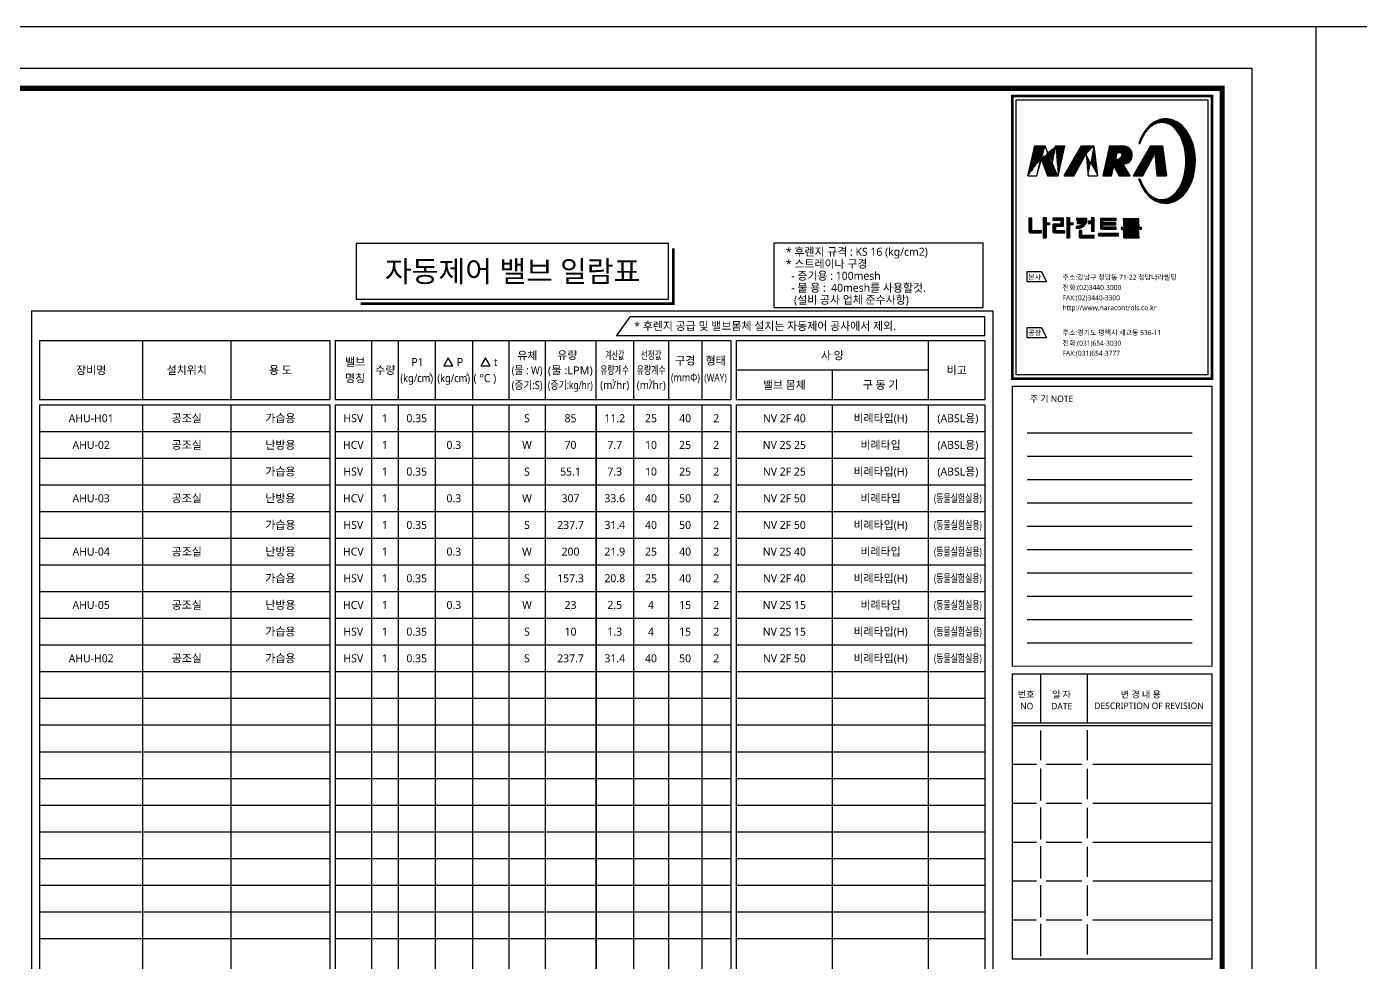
# Model space of a CAD drawing. Header units: millimetres. Extents: x -86 to 11742, y 5229 to 11464.
# Drawn here: x 1954 to 2453.8, y 5472.6 to 5823.3 of the extents above; entities that cross this region are included whole.
import ezdxf
from ezdxf.enums import TextEntityAlignment as Align

# ---------------------------------------------------------------- set-up
doc = ezdxf.new("R2010")
doc.units = ezdxf.units.MM
doc.header["$LTSCALE"] = 5
doc.layers.add('AUTO', color=7, linetype='CONTINUOUS')
doc.layers.add('FORM', color=7, linetype='CONTINUOUS')
doc.styles.add('QQ', font='MALGUN.TTF.TTF')
doc.styles.add('STYLE1', font='MALGUN.TTF.TTF', dxfattribs={"height": 2.5})
pattern_1 = [(45, (-11.3759, -7.50065), (-0.171711214, 0.171711214), [])]

# ---------------------------------------------------------------- blocks, each defined once
blk = doc.blocks.new('form')
at = {"layer": 'FORM'}
h = blk.add_hatch(dxfattribs=at)
h.set_pattern_fill('ANSI31', color=256, scale=1.942691, style=0)
h.set_pattern_definition(pattern_1)
edge = h.paths.add_edge_path()
edge.add_line((716.28, 522.42), (720.27, 522.42))
edge.add_line((719.34, 533.67), (717.88, 527.02))
edge.add_line((711.49, 533.67), (715.47, 533.67))
edge.add_line((712.35, 522.42), (713.78, 528.86))
edge.add_line((708.92, 522.42), (712.35, 522.42))
edge.add_line((708.92, 522.42), (711.49, 533.67))
edge.add_line((717.81, 527.02), (715.47, 533.67))
edge.add_line((713.9, 528.86), (716.28, 522.42))
edge.add_line((720.27, 522.42), (722.81, 533.67))
edge.add_line((719.34, 533.67), (722.81, 533.67))
h = blk.add_hatch(dxfattribs=at)
h.set_pattern_fill('ANSI31', color=256, scale=1.942691, style=0)
h.set_pattern_definition(pattern_1)
edge = h.paths.add_edge_path()
edge.add_line((729.09, 533.67), (733.65, 533.67))
edge.add_line((731.5, 522.42), (735.09, 522.42))
edge.add_line((730.74, 530.54), (731.5, 522.42))
edge.add_line((726.18, 522.42), (730.63, 530.54))
edge.add_line((733.65, 533.67), (735.09, 522.42))
edge.add_line((722.55, 522.42), (726.18, 522.42))
edge.add_line((722.55, 522.42), (729.09, 533.67))
h = blk.add_hatch(dxfattribs=at)
h.set_pattern_fill('ANSI31', color=256, scale=1.942691, style=0)
h.set_pattern_definition(pattern_1)
edge = h.paths.add_edge_path(flags=16)
edge.add_arc((742.35, 530.64), 1.96, 269.4167, 343.4025)
edge.add_arc((743.39, 530.25), 0.855, 348.5468, 460.0762)
edge.add_line((743.24, 531.09), (742.29, 531.1))
edge.add_line((742.29, 531.1), (741.72, 528.67))
edge.add_line((741.72, 528.67), (742.33, 528.68))
edge = h.paths.add_edge_path()
edge.add_arc((744.68, 530.29), 3.4, 269.0634, 442.7978)
edge.add_line((745.11, 533.67), (739.53, 533.67))
edge.add_line((739.53, 533.67), (736.99, 522.42))
edge.add_line((736.99, 522.42), (740.29, 522.42))
edge.add_line((740.29, 522.42), (741.1, 526.15))
edge.add_line((741.1, 526.15), (743.16, 522.42))
edge.add_line((743.16, 522.42), (747.3, 522.42))
edge.add_line((747.3, 522.42), (744.63, 526.89))
h = blk.add_hatch(dxfattribs=at)
h.set_pattern_fill('ANSI31', color=256, scale=1.942691, style=0)
h.set_pattern_definition(pattern_1)
h.paths.add_polyline_path([(754.86, 533.67), (759.44, 533.67), (760.86, 522.42), (757.31, 522.42), (756.55, 530.81), (751.98, 522.42), (748.42, 522.42)])
h = blk.add_hatch(dxfattribs=at)
h.set_pattern_fill('ANSI31', color=256, scale=1.942691, style=0)
h.set_pattern_definition(pattern_1)
h.paths.add_polyline_path([(710.46, 506.65), (709.33, 506.65), (709.33, 501.59), (709.39, 501.43), (709.49, 501.3), (709.64, 501.15), (709.74, 501.13), (709.88, 501.1), (714.03, 501.1), (714.03, 501.91), (710.46, 501.91)])
edge = h.paths.add_edge_path(flags=16)
edge.add_line((709.65, 501.14), (709.53, 501.27))
h = blk.add_hatch(dxfattribs=at)
h.set_pattern_fill('ANSI31', color=256, scale=1.942691, style=0)
h.set_pattern_definition(pattern_1)
h.paths.add_polyline_path([(715.78, 506.81), (715.78, 504.83), (717.05, 504.83), (717.05, 504.1), (715.79, 504.1), (715.79, 499.19), (714.7, 499.19), (714.7, 506.81)])
h = blk.add_hatch(dxfattribs=at)
h.set_pattern_fill('ANSI31', color=256, scale=1.942691, style=0)
h.set_pattern_definition(pattern_1)
h.paths.add_polyline_path([(722.25, 506.67), (718.34, 506.67), (718.34, 505.88), (721, 505.88), (721.1, 505.85), (721.2, 505.77), (721.24, 505.65), (721.24, 504.32), (718.39, 504.32), (718.33, 504.29), (718.31, 504.24), (718.31, 501.49), (718.37, 501.37), (718.46, 501.29), (718.62, 501.21), (718.89, 501.14), (722.85, 501.14), (722.85, 501.82), (719.56, 501.82), (719.45, 501.88), (719.43, 501.96), (719.43, 503.42), (719.45, 503.51), (719.53, 503.61), (722.25, 503.61)])
edge = h.paths.add_edge_path()
edge.add_line((718.31, 504.23), (718.4, 504.32))
edge.add_line((718.47, 501.28), (718.36, 501.39))
h = blk.add_hatch(dxfattribs=at)
h.set_pattern_fill('ANSI31', color=256, scale=1.942691, style=0)
h.set_pattern_definition(pattern_1)
h.paths.add_polyline_path([(723.54, 506.81), (724.58, 506.81), (724.58, 504.84), (725.83, 504.84), (725.83, 504.05), (724.58, 504.05), (724.58, 499.19), (723.54, 499.19)])
h = blk.add_hatch(dxfattribs=at)
h.set_pattern_fill('ANSI31', color=256, scale=1.942691, style=0)
h.set_pattern_definition(pattern_1)
h.paths.add_polyline_path([(727.17, 506.65), (731.07, 506.65), (731.07, 505.84), (731.07, 505.45), (730.77, 504.79), (730.44, 504.23), (730.05, 503.77), (729.45, 503.35), (729.02, 503.14), (728.72, 503.03), (728.2, 502.91), (727.79, 502.86), (727.02, 502.86), (727.02, 503.54), (727.52, 503.54), (727.88, 503.57), (728.24, 503.69), (728.62, 503.84), (728.94, 504.03), (729.2, 504.24), (729.37, 504.38), (729.4, 504.5), (729.34, 504.59), (727.39, 504.59), (727.39, 505.25), (729.83, 505.25), (729.93, 505.38), (729.98, 505.56), (729.95, 505.74), (729.86, 505.84), (729.79, 505.9), (727.17, 505.9)])
edge = h.paths.add_edge_path(flags=16)
edge.add_line((730, 503.73), (730.14, 503.87))
h = blk.add_hatch(dxfattribs=at)
h.set_pattern_fill('ANSI31', color=256, scale=1.942691, style=0)
h.set_pattern_definition(pattern_1)
h.paths.add_polyline_path([(733.81, 501.67), (732.75, 501.67), (732.75, 504.58), (731.58, 504.58), (731.58, 505.46), (732.74, 505.46), (732.74, 506.81), (733.81, 506.81)])
h = blk.add_hatch(dxfattribs=at)
h.set_pattern_fill('ANSI31', color=256, scale=1.942691, style=0)
h.set_pattern_definition(pattern_1)
h.paths.add_polyline_path([(742.04, 506.45), (736.2, 506.45), (736.2, 502.78), (736.23, 502.67), (736.31, 502.59), (736.47, 502.48), (736.54, 502.46), (742.05, 502.46), (742.05, 503.21), (737.16, 503.21), (737.06, 503.27), (737.03, 503.32), (737.03, 503.93), (737.07, 504.02), (737.16, 504.08), (737.23, 504.09), (741.87, 504.09), (741.87, 504.84), (737.28, 504.84), (737.13, 504.87), (737.05, 504.92), (737.04, 504.98), (737.04, 505.56), (737.09, 505.64), (737.17, 505.71), (737.26, 505.74), (742.04, 505.74)])
h = blk.add_hatch(dxfattribs=at)
h.set_pattern_fill('ANSI31', color=256, scale=1.942691, style=0)
h.set_pattern_definition(pattern_1)
h.paths.add_polyline_path([(750.58, 506.42), (744.64, 506.42), (744.64, 505.75), (749.4, 505.75), (749.53, 505.71), (749.58, 505.64), (749.6, 505.55), (749.59, 505.44), (749.43, 505.31), (749.26, 505.27), (744.77, 505.27), (744.77, 503.89), (744.81, 503.8), (744.89, 503.73), (745, 503.63), (745.08, 503.6), (746.98, 503.6), (747.07, 503.57), (747.11, 503.53), (747.14, 503.5), (747.14, 503.29), (747.11, 503.2), (747, 503.15), (743.86, 503.15), (743.86, 502.48), (751.47, 502.48), (751.47, 503.15), (748.35, 503.15), (748.21, 503.18), (748.16, 503.27), (748.16, 503.52), (748.23, 503.59), (748.34, 503.64), (750.67, 503.64), (750.67, 504.31), (745.8, 504.31), (745.69, 504.37), (745.65, 504.45), (745.65, 504.67), (745.73, 504.76), (745.87, 504.8), (750.58, 504.8)])
edge = h.paths.add_edge_path(flags=16)
edge.add_line((744.93, 503.69), (744.81, 503.82))
h = blk.add_hatch(dxfattribs=at)
h.set_pattern_fill('ANSI31', color=256, scale=1.942691, style=0)
h.set_pattern_definition(pattern_1)
edge = h.paths.add_edge_path()
edge.add_line((728.13, 502), (728.13, 499.59))
edge.add_line((728.13, 499.59), (728.19, 499.49))
edge.add_line((728.19, 499.49), (728.28, 499.4))
edge.add_line((728.28, 499.4), (728.4, 499.32))
edge.add_line((728.4, 499.32), (728.51, 499.24))
edge.add_line((728.51, 499.24), (728.63, 499.17))
edge.add_line((729.21, 500.07), (729.21, 502))
edge.add_line((729.21, 502), (728.13, 502))
edge.add_line((728.62, 499.17), (728.63, 499.19))
edge.add_line((728.23, 499.45), (728.18, 499.49))
edge.add_line((733.78, 499.19), (733.78, 500.07))
edge.add_line((733.78, 500.07), (729.21, 500.07))
edge.add_line((728.6, 499.19), (733.78, 499.19))
h = blk.add_hatch(dxfattribs=at)
h.set_pattern_fill('ANSI31', color=256, scale=1.942691, style=0)
h.set_pattern_definition(pattern_1)
h.paths.add_polyline_path([(742.96, 499.98), (742.96, 500.81), (735.37, 500.81), (735.37, 499.98)])
h = blk.add_hatch(dxfattribs=at)
h.set_pattern_fill('ANSI31', color=256, scale=1.942691, style=0)
h.set_pattern_definition(pattern_1)
h.paths.add_polyline_path([(750.58, 500.39), (750.58, 502.04), (744.64, 502.04), (744.64, 501.34), (749.4, 501.34), (749.52, 501.3), (749.58, 501.23), (749.6, 501.14), (749.59, 501.03), (749.46, 500.9), (749.34, 500.86), (744.81, 500.86), (744.77, 500.86), (744.77, 499.49), (744.81, 499.4), (744.89, 499.32), (745, 499.23), (745.12, 499.18), (750.67, 499.18), (750.67, 499.91), (745.8, 499.91), (745.69, 499.97), (745.65, 500.04), (745.65, 500.26), (745.73, 500.35), (745.87, 500.39)])
edge = h.paths.add_edge_path(flags=16)
edge.add_line((750.65, 499.18), (750.67, 499.21))
edge.add_line((744.91, 499.3), (744.81, 499.41))
at = {"layer": 'AUTO'}
for p, q in [((-24.08, 578.4), (816.92, 578.4)), ((-24.08, -15.6), (-24.08, 578.4)), ((816.92, 578.4), (816.92, -15.6))]:
    blk.add_line(p, q, dxfattribs=at)
at = {"layer": 'FORM', "color": 3}
for p, q in [((752.26, 538.4), (756.71, 542.86)), ((752.78, 539.27), (755.74, 542.23)), ((755.34, 541.14), (757.32, 543.13)), ((756.23, 541.68), (757.94, 543.39)), ((756.86, 541.97), (758.5, 543.61)), ((757.45, 542.22), (758.9, 543.68)), ((757.86, 542.29), (759.31, 543.74)), ((758.27, 542.35), (759.72, 543.81)), ((758.68, 542.42), (760.13, 543.87)), ((759.09, 542.46), (760.54, 543.91)), ((759.39, 542.44), (760.84, 543.89)), ((759.69, 542.4), (761.14, 543.85)), ((760, 542.37), (761.44, 543.81)), ((760.3, 542.33), (761.75, 543.77)), ((760.61, 542.29), (762.05, 543.73)), ((760.88, 542.22), (762.35, 543.69)), ((761.12, 542.12), (762.66, 543.65)), ((761.36, 542.01), (762.91, 543.56)), ((761.61, 541.91), (763.15, 543.46)), ((761.85, 541.81), (763.39, 543.36)), ((762.09, 541.71), (763.63, 543.26)), ((762.34, 541.61), (763.88, 543.15)), ((762.54, 541.47), (764.12, 543.05)), ((762.74, 541.33), (764.36, 542.95)), ((762.93, 541.18), (764.6, 542.85)), ((763.13, 541.03), (764.83, 542.74)), ((763.32, 540.88), (765.03, 542.59)), ((763.52, 540.74), (765.23, 542.44)), ((763.72, 540.59), (765.42, 542.3)), ((763.88, 540.41), (765.62, 542.15)), ((764.04, 540.23), (765.82, 542)), ((764.21, 540.05), (766.01, 541.85)), ((764.37, 539.87), (766.21, 541.71)), ((764.53, 539.69), (766.4, 541.56)), ((764.69, 539.51), (766.6, 541.41)), ((764.86, 539.33), (766.78, 541.25)), ((765, 539.13), (766.94, 541.07)), ((765.14, 538.92), (767.1, 540.88)), ((765.27, 538.71), (767.26, 540.7)), ((765.41, 538.5), (767.42, 540.52)), ((765.54, 538.29), (767.58, 540.33)), ((765.67, 538.08), (767.74, 540.15)), ((765.81, 537.87), (767.9, 539.97)), ((750.49, 534.58), (751.17, 535.25)), ((750.69, 535.12), (751.4, 535.83)), ((750.92, 535.69), (751.63, 536.4)), ((751.15, 536.27), (751.95, 537.06)), ((751.38, 536.84), (752.44, 537.9)), ((751.74, 537.54), (752.95, 538.75)), ((765.94, 537.66), (768.06, 539.78)), ((766.05, 537.43), (768.22, 539.6)), ((766.16, 537.2), (768.38, 539.41)), ((766.27, 536.96), (768.51, 539.2)), ((766.38, 536.72), (768.64, 538.99)), ((766.48, 536.49), (768.77, 538.77)), ((766.59, 536.25), (768.89, 538.55)), ((766.7, 536.01), (769.02, 538.34)), ((766.8, 535.78), (769.15, 538.12)), ((766.89, 535.52), (769.27, 537.9)), ((766.97, 535.26), (769.4, 537.69)), ((767.05, 534.99), (769.53, 537.47)), ((767.13, 534.73), (769.65, 537.25)), ((767.21, 534.47), (769.78, 537.04)), ((767.29, 534.2), (769.88, 536.79)), ((767.37, 533.94), (769.97, 536.55)), ((767.45, 533.68), (770.07, 536.3)), ((767.51, 533.39), (770.17, 536.05)), ((767.57, 533.11), (770.26, 535.8)), ((767.63, 532.83), (770.36, 535.55)), ((767.69, 532.54), (770.45, 535.3)), ((767.75, 532.26), (770.55, 535.06)), ((750.47, 534.58), (750.89, 534.58)), ((750.84, 534.58), (750.93, 534.67)), ((767.81, 531.98), (770.64, 534.81)), ((767.87, 531.69), (770.74, 534.56)), ((767.93, 531.41), (770.83, 534.31)), ((767.96, 531.09), (770.9, 534.03)), ((767.99, 530.78), (770.96, 533.75)), ((768.02, 530.47), (771.02, 533.47)), ((768.06, 530.16), (771.08, 533.19)), ((768.09, 529.85), (771.14, 532.91)), ((768.11, 526.44), (771.6, 529.93)), ((768.12, 529.54), (771.21, 532.63)), ((768.15, 529.23), (771.27, 532.34)), ((768.15, 526.82), (771.58, 530.25)), ((768.16, 528.89), (771.33, 532.06)), ((768.16, 528.55), (771.39, 531.78)), ((768.16, 528.2), (771.46, 531.5)), ((768.16, 527.86), (771.5, 531.2)), ((768.16, 527.52), (771.53, 530.88)), ((768.16, 527.17), (771.55, 530.57)), ((766.83, 520.35), (771.52, 525.04)), ((766.99, 520.86), (771.56, 525.42)), ((767.16, 521.36), (771.58, 525.79)), ((767.32, 521.87), (771.6, 526.15)), ((767.49, 522.38), (771.63, 526.52)), ((767.54, 522.77), (771.65, 526.88)), ((767.63, 523.21), (771.67, 527.25)), ((767.72, 523.64), (771.69, 527.61)), ((767.81, 524.08), (771.71, 527.98)), ((767.9, 524.51), (771.72, 528.34)), ((767.96, 524.91), (771.7, 528.65)), ((767.99, 525.29), (771.67, 528.97)), ((768.03, 525.67), (771.65, 529.29)), ((768.07, 526.06), (771.63, 529.61)), ((750.44, 521.4), (750.92, 521.4)), ((750.52, 521.21), (750.71, 521.4)), ((750.62, 520.96), (750.96, 521.31)), ((750.71, 520.72), (751.06, 521.06)), ((750.81, 520.48), (751.16, 520.82)), ((750.91, 520.23), (751.26, 520.58)), ((751.01, 519.99), (751.36, 520.33)), ((751.11, 519.74), (751.46, 520.09)), ((751.21, 519.5), (751.56, 519.85)), ((760.36, 512.16), (771.09, 522.89)), ((760.67, 512.13), (771, 522.46)), ((761.03, 512.14), (770.87, 521.99)), ((761.44, 512.22), (770.68, 521.45)), ((761.86, 512.29), (770.49, 520.92)), ((762.28, 512.37), (770.29, 520.38)), ((762.7, 512.44), (770.1, 519.84)), ((765.35, 517.5), (771.17, 523.32)), ((765.92, 518.41), (771.26, 523.75)), ((766.25, 519.08), (771.35, 524.18)), ((766.58, 519.76), (771.43, 524.61)), ((751.31, 519.25), (751.66, 519.61)), ((751.41, 519.01), (751.76, 519.36)), ((751.51, 518.76), (751.86, 519.12)), ((751.63, 518.55), (751.98, 518.9)), ((751.76, 518.33), (752.12, 518.69)), ((751.89, 518.12), (752.25, 518.47)), ((752.02, 517.91), (752.38, 518.26)), ((752.15, 517.69), (752.51, 518.05)), ((752.29, 517.48), (752.64, 517.84)), ((752.42, 517.27), (752.77, 517.63)), ((752.55, 517.06), (752.91, 517.42)), ((752.68, 516.84), (753.04, 517.2)), ((752.81, 516.63), (753.17, 516.99)), ((752.94, 516.42), (753.34, 516.82)), ((753.1, 516.24), (753.5, 516.64)), ((753.26, 516.06), (753.67, 516.46)), ((753.43, 515.88), (753.83, 516.28)), ((753.59, 515.7), (754, 516.1)), ((753.75, 515.52), (754.16, 515.92)), ((753.92, 515.34), (754.33, 515.75)), ((754.08, 515.16), (754.49, 515.57)), ((754.24, 514.98), (754.66, 515.39)), ((754.41, 514.8), (754.86, 515.25)), ((754.57, 514.62), (755.07, 515.11)), ((754.75, 514.45), (755.27, 514.98)), ((754.95, 514.31), (755.48, 514.84)), ((763.18, 512.57), (769.85, 519.25)), ((763.83, 512.88), (769.43, 518.48)), ((764.48, 513.19), (769, 517.71)), ((765.22, 513.59), (768.48, 516.85)), ((755.15, 514.17), (755.68, 514.7)), ((755.36, 514.03), (755.89, 514.56)), ((755.56, 513.88), (756.09, 514.42)), ((755.76, 513.74), (756.3, 514.28)), ((755.96, 513.6), (756.55, 514.19)), ((756.16, 513.46), (756.81, 514.1)), ((756.36, 513.31), (757.06, 514.02)), ((756.56, 513.17), (757.32, 513.93)), ((756.8, 513.07), (757.57, 513.84)), ((757.05, 512.97), (757.83, 513.75)), ((757.28, 512.86), (758.16, 513.74)), ((757.54, 512.78), (758.42, 513.65)), ((757.79, 512.68), (758.75, 513.64)), ((758.04, 512.59), (759.08, 513.63)), ((758.28, 512.49), (759.42, 513.62)), ((758.53, 512.39), (759.75, 513.61)), ((758.8, 512.32), (760.19, 513.72)), ((759.11, 512.29), (760.66, 513.84)), ((759.42, 512.26), (761.12, 513.96)), ((759.74, 512.23), (761.68, 514.17)), ((760.05, 512.19), (762.48, 514.62))]:
    blk.add_line(p, q, dxfattribs=at)
at = {"layer": 'FORM', "color": 7}
for p, q in [((708.92, 522.42), (711.49, 533.67)), ((717.81, 527.02), (715.47, 533.67)), ((719.34, 533.67), (717.88, 527.02)), ((720.27, 522.42), (722.81, 533.67)), ((722.55, 522.42), (729.09, 533.67)), ((726.18, 522.42), (730.63, 530.54)), ((730.74, 530.54), (731.5, 522.42)), ((733.65, 533.67), (735.09, 522.42)), ((739.53, 533.67), (736.99, 522.42)), ((742.29, 531.1), (741.72, 528.67)), ((743.24, 531.09), (742.29, 531.1)), ((754.86, 533.67), (748.42, 522.42)), ((751.98, 522.42), (756.55, 530.81)), ((756.55, 530.81), (757.31, 522.42)), ((759.44, 533.67), (760.86, 522.42)), ((712.35, 522.42), (713.78, 528.86)), ((713.9, 528.86), (716.28, 522.42)), ((740.29, 522.42), (741.1, 526.15)), ((741.1, 526.15), (743.16, 522.42)), ((741.72, 528.67), (742.33, 528.68)), ((747.3, 522.42), (744.63, 526.89)), ((710.46, 506.65), (709.33, 506.65)), ((709.33, 506.65), (709.33, 501.59)), ((710.46, 501.91), (710.46, 506.65)), ((714.7, 506.81), (714.7, 499.19)), ((714.7, 506.81), (715.78, 506.81)), ((715.78, 506.81), (715.78, 504.83)), ((715.78, 504.83), (717.05, 504.83)), ((717.05, 504.83), (717.05, 504.1)), ((722.25, 506.67), (718.34, 506.67)), ((718.34, 506.67), (718.34, 505.88)), ((718.34, 505.88), (721, 505.88)), ((721, 505.88), (721.1, 505.85)), ((721.1, 505.85), (721.2, 505.77)), ((721.2, 505.77), (721.24, 505.65)), ((721.24, 505.65), (721.24, 504.32)), ((722.25, 503.61), (722.25, 506.67)), ((723.54, 506.81), (723.54, 499.19)), ((723.54, 506.81), (724.58, 506.81)), ((724.58, 506.81), (724.58, 504.84)), ((724.58, 504.84), (725.83, 504.84)), ((725.83, 504.84), (725.83, 504.05)), ((727.17, 506.65), (727.17, 505.9)), ((727.17, 505.9), (729.79, 505.9)), ((727.39, 505.25), (727.39, 504.59)), ((729.83, 505.25), (727.39, 505.25)), ((729.79, 505.9), (729.86, 505.84)), ((729.93, 505.38), (729.83, 505.25)), ((729.86, 505.84), (729.95, 505.74)), ((729.98, 505.56), (729.93, 505.38)), ((729.95, 505.74), (729.98, 505.56)), ((730.77, 504.79), (731.07, 505.45)), ((731.07, 505.84), (731.07, 506.65)), ((731.07, 505.45), (731.07, 505.84)), ((731.58, 505.46), (731.58, 504.58)), ((732.74, 505.46), (731.58, 505.46)), ((732.74, 506.81), (732.74, 505.46)), ((732.74, 506.81), (733.81, 506.81)), ((733.81, 501.67), (733.81, 506.81)), ((742.04, 506.45), (736.2, 506.45)), ((736.2, 506.45), (736.2, 502.78)), ((737.04, 505.56), (737.09, 505.64)), ((737.04, 504.98), (737.04, 505.56)), ((737.05, 504.92), (737.04, 504.98)), ((737.13, 504.87), (737.05, 504.92)), ((737.09, 505.64), (737.17, 505.71)), ((737.28, 504.84), (737.13, 504.87)), ((737.17, 505.71), (737.26, 505.74)), ((737.26, 505.74), (742.04, 505.74)), ((741.87, 504.84), (737.28, 504.84)), ((741.87, 504.09), (741.87, 504.84)), ((742.04, 505.74), (742.04, 506.45)), ((750.58, 506.42), (744.64, 506.42)), ((744.64, 506.42), (744.64, 505.75)), ((744.64, 505.75), (749.4, 505.75)), ((749.26, 505.27), (744.77, 505.27)), ((744.77, 505.27), (744.77, 503.89)), ((749.43, 505.31), (749.26, 505.27)), ((749.4, 505.75), (749.53, 505.71)), ((749.59, 505.44), (749.43, 505.31)), ((749.53, 505.71), (749.58, 505.64)), ((749.58, 505.64), (749.6, 505.55)), ((749.6, 505.55), (749.59, 505.44)), ((750.58, 504.8), (750.58, 506.42)), ((709.33, 501.59), (709.39, 501.43)), ((709.39, 501.43), (709.49, 501.3)), ((709.49, 501.3), (709.64, 501.15)), ((709.65, 501.14), (709.53, 501.27)), ((709.64, 501.15), (709.74, 501.13)), ((709.74, 501.13), (709.88, 501.1)), ((709.88, 501.1), (714.03, 501.1)), ((714.03, 501.91), (710.46, 501.91)), ((714.03, 501.1), (714.03, 501.91)), ((715.79, 504.1), (715.79, 499.19)), ((717.05, 504.1), (715.79, 504.1)), ((718.31, 504.23), (718.4, 504.32)), ((718.33, 504.29), (718.31, 504.24)), ((718.31, 504.24), (718.31, 501.49)), ((718.31, 501.49), (718.37, 501.37)), ((718.39, 504.32), (718.33, 504.29)), ((718.47, 501.28), (718.36, 501.39)), ((718.37, 501.37), (718.46, 501.29)), ((721.24, 504.32), (718.39, 504.32)), ((718.46, 501.29), (718.62, 501.21)), ((718.62, 501.21), (718.89, 501.14)), ((718.89, 501.14), (722.85, 501.14)), ((719.43, 503.42), (719.45, 503.51)), ((719.43, 501.96), (719.43, 503.42)), ((719.45, 501.88), (719.43, 501.96)), ((719.45, 503.51), (719.53, 503.61)), ((719.56, 501.82), (719.45, 501.88)), ((719.53, 503.61), (722.25, 503.61)), ((722.85, 501.82), (719.56, 501.82)), ((722.85, 501.14), (722.85, 501.82)), ((724.58, 504.05), (724.58, 499.19)), ((725.83, 504.05), (724.58, 504.05)), ((727.02, 503.54), (727.02, 502.86)), ((727.52, 503.54), (727.02, 503.54)), ((727.02, 502.86), (727.79, 502.86)), ((727.39, 504.59), (729.34, 504.59)), ((727.88, 503.57), (727.52, 503.54)), ((727.79, 502.86), (728.2, 502.91)), ((728.24, 503.69), (727.88, 503.57)), ((729.21, 502), (728.13, 502)), ((728.13, 502), (728.13, 499.59)), ((728.2, 502.91), (728.72, 503.03)), ((728.62, 503.84), (728.24, 503.69)), ((728.94, 504.03), (728.62, 503.84)), ((728.72, 503.03), (729.02, 503.14)), ((729.2, 504.24), (728.94, 504.03)), ((729.02, 503.14), (729.45, 503.35)), ((729.37, 504.38), (729.2, 504.24)), ((729.21, 500.07), (729.21, 502)), ((733.78, 500.07), (729.21, 500.07)), ((729.34, 504.59), (729.4, 504.5)), ((729.4, 504.5), (729.37, 504.38)), ((729.45, 503.35), (730.05, 503.77)), ((730, 503.73), (730.14, 503.87)), ((730.05, 503.77), (730.44, 504.23)), ((730.44, 504.23), (730.77, 504.79)), ((731.58, 504.58), (732.75, 504.58)), ((732.75, 504.58), (732.75, 501.67)), ((733.78, 499.19), (733.78, 500.07)), ((735.37, 500.81), (735.37, 499.98)), ((742.96, 500.81), (735.37, 500.81)), ((735.37, 499.98), (742.96, 499.98)), ((736.2, 502.78), (736.23, 502.67)), ((736.23, 502.67), (736.31, 502.59)), ((736.31, 502.59), (736.47, 502.48)), ((736.47, 502.48), (736.54, 502.46)), ((736.54, 502.46), (742.05, 502.46)), ((737.03, 503.93), (737.07, 504.02)), ((737.03, 503.32), (737.03, 503.93)), ((737.06, 503.27), (737.03, 503.32)), ((737.16, 503.21), (737.06, 503.27)), ((737.07, 504.02), (737.16, 504.08)), ((737.16, 504.08), (737.23, 504.09)), ((742.05, 503.21), (737.16, 503.21)), ((737.23, 504.09), (741.87, 504.09)), ((742.05, 502.46), (742.05, 503.21)), ((742.96, 499.98), (742.96, 500.81)), ((747, 503.15), (743.86, 503.15)), ((743.86, 503.15), (743.86, 502.48)), ((743.86, 502.48), (751.47, 502.48)), ((750.58, 502.04), (744.64, 502.04)), ((744.64, 502.04), (744.64, 501.34)), ((744.64, 501.34), (749.4, 501.34)), ((744.77, 503.89), (744.81, 503.8)), ((744.81, 500.86), (744.77, 500.86)), ((744.77, 500.86), (744.77, 499.49)), ((744.93, 503.69), (744.81, 503.82)), ((744.81, 503.8), (744.89, 503.73)), ((749.34, 500.86), (744.81, 500.86)), ((744.89, 503.73), (745, 503.63)), ((745, 503.63), (745.08, 503.6)), ((745.08, 503.6), (746.98, 503.6)), ((745.65, 504.67), (745.73, 504.76)), ((745.65, 504.45), (745.65, 504.67)), ((745.69, 504.37), (745.65, 504.45)), ((745.65, 500.26), (745.73, 500.35)), ((745.65, 500.04), (745.65, 500.26)), ((745.69, 499.97), (745.65, 500.04)), ((745.8, 504.31), (745.69, 504.37)), ((745.8, 499.91), (745.69, 499.97)), ((745.73, 504.76), (745.87, 504.8)), ((745.73, 500.35), (745.87, 500.39)), ((750.67, 504.31), (745.8, 504.31)), ((750.67, 499.91), (745.8, 499.91)), ((745.87, 504.8), (750.58, 504.8)), ((745.87, 500.39), (750.58, 500.39)), ((746.98, 503.6), (747.07, 503.57)), ((747.11, 503.2), (747, 503.15)), ((747.07, 503.57), (747.11, 503.53)), ((747.11, 503.53), (747.14, 503.5)), ((747.14, 503.29), (747.11, 503.2)), ((747.14, 503.5), (747.14, 503.29)), ((748.16, 503.52), (748.23, 503.59)), ((748.16, 503.27), (748.16, 503.52)), ((748.21, 503.18), (748.16, 503.27)), ((748.35, 503.15), (748.21, 503.18)), ((748.23, 503.59), (748.34, 503.64)), ((748.34, 503.64), (750.67, 503.64)), ((751.47, 503.15), (748.35, 503.15)), ((749.46, 500.9), (749.34, 500.86)), ((749.4, 501.34), (749.52, 501.3)), ((749.59, 501.03), (749.46, 500.9)), ((749.52, 501.3), (749.58, 501.23)), ((749.58, 501.23), (749.6, 501.14)), ((749.6, 501.14), (749.59, 501.03)), ((750.58, 500.39), (750.58, 502.04)), ((750.67, 503.64), (750.67, 504.31)), ((750.67, 499.18), (750.67, 499.91)), ((751.47, 502.48), (751.47, 503.15)), ((714.7, 499.19), (715.79, 499.19)), ((723.54, 499.19), (724.58, 499.19)), ((728.13, 499.59), (728.19, 499.49)), ((728.23, 499.45), (728.18, 499.49)), ((728.19, 499.49), (728.28, 499.4)), ((728.28, 499.4), (728.4, 499.32)), ((728.4, 499.32), (728.51, 499.24)), ((728.51, 499.24), (728.63, 499.17)), ((728.6, 499.19), (733.78, 499.19)), ((728.62, 499.17), (728.63, 499.19)), ((744.77, 499.49), (744.81, 499.4)), ((744.91, 499.3), (744.81, 499.41)), ((744.81, 499.4), (744.89, 499.32)), ((744.89, 499.32), (745, 499.23)), ((745, 499.23), (745.12, 499.18)), ((745.12, 499.18), (750.67, 499.18)), ((750.65, 499.18), (750.67, 499.21)), ((708.66, 426.09), (770.47, 426.09)), ((708.66, 417.35), (770.47, 417.35)), ((708.66, 408.6), (770.47, 408.6)), ((708.66, 399.86), (770.47, 399.86)), ((708.66, 391.12), (770.47, 391.12)), ((708.66, 382.38), (770.47, 382.38)), ((708.66, 373.64), (770.47, 373.64)), ((708.66, 364.89), (770.47, 364.89)), ((708.66, 356.15), (770.47, 356.15)), ((708.66, 347.41), (770.47, 347.41)), ((713.79, 317.3), (713.79, 335.75)), ((731.27, 317.3), (731.27, 335.75)), ((777.9, 317.3), (703.1, 317.3)), ((777.9, 316.33), (703.1, 316.33)), ((713.79, 303.47), (713.79, 314.52)), ((731.27, 303.37), (731.27, 314.69)), ((712.21, 301.76), (703.1, 301.76)), ((713.79, 288.27), (713.79, 300.31)), ((729.16, 301.76), (715.81, 301.76)), ((731.27, 288.8), (731.27, 300.12)), ((778.03, 301.76), (733.31, 301.76)), ((712.21, 287.19), (703.1, 287.19)), ((713.79, 273.7), (713.79, 285.74)), ((729.16, 287.19), (715.81, 287.19)), ((731.27, 274.23), (731.27, 285.55)), ((778.03, 287.19), (733.31, 287.19)), ((712.21, 272.62), (703.1, 272.62)), ((713.79, 259.13), (713.79, 271.17)), ((729.16, 272.62), (715.81, 272.62)), ((731.27, 259.66), (731.27, 270.98)), ((778.03, 272.62), (733.31, 272.62)), ((712.21, 258.05), (703.1, 258.05)), ((713.79, 244.56), (713.79, 256.6)), ((729.16, 258.05), (715.81, 258.05)), ((731.27, 245.09), (731.27, 256.41)), ((778.03, 258.05), (733.31, 258.05)), ((712.21, 243.48), (703.1, 243.48)), ((713.79, 229.99), (713.79, 242.03)), ((729.16, 243.48), (715.81, 243.48)), ((731.27, 230.52), (731.27, 241.84)), ((778.03, 243.48), (733.31, 243.48))]:
    blk.add_line(p, q, dxfattribs=at)
at = {"layer": 'FORM'}
for p, q in [((727.17, 506.65), (731.07, 506.65)), ((733.81, 501.67), (732.75, 501.67))]:
    blk.add_line(p, q, dxfattribs=at)
at = {"layer": 'FORM', "color": 3}
for points in [[(0, 562.79), (792.83, 562.79), (792.83, 0), (0, 0)], [(776.44, 447.93), (704.56, 447.93), (704.56, 550.91), (776.44, 550.91)]]:
    blk.add_lwpolyline(points, close=True, dxfattribs=at)
at = {"layer": 'FORM', "color": 2, "const_width": 1.94}
blk.add_lwpolyline([(12.48, 6.47), (12.48, 555.28), (781.78, 555.28), (781.78, 6.47)], close=True, dxfattribs=at)
at = {"layer": 'FORM', "color": 3}
for points, const_width in [([(777.9, 446.48), (703.1, 446.48), (703.1, 552.36), (777.9, 552.36)], 0.971), ([(703.1, 338.67), (703.1, 443.56), (777.9, 443.56), (777.9, 338.67)], 0.486), ([(777.9, 335.75), (703.1, 335.75), (703.1, 228.91), (777.9, 228.91)], 0.486)]:
    blk.add_lwpolyline(points, close=True, dxfattribs=dict(at, const_width=const_width))
at = {"layer": 'FORM', "color": 3, "flags": 128}
for points in [[(750.44, 521.4), (751.52, 518.73), (752.95, 516.4), (754.67, 514.52), (756.61, 513.14), (758.7, 512.33), (760.86, 512.11), (763.01, 512.5), (765.07, 513.47), (766.96, 515), (768.61, 517.01), (769.96, 519.45), (770.95, 522.2), (771.55, 525.18), (771.73, 528.27), (771.49, 531.35), (770.84, 534.3), (769.8, 537.01), (768.41, 539.38), (766.72, 541.32), (764.8, 542.76), (762.73, 543.64), (760.57, 543.93)], [(760.48, 543.93), (758.39, 543.59), (756.38, 542.71), (754.53, 541.31), (752.88, 539.44), (751.52, 537.17), (750.47, 534.58)], [(762.35, 541.61), (760.73, 542.28), (759.05, 542.48), (757.38, 542.21), (755.77, 541.47), (754.26, 540.3), (752.92, 538.72), (751.79, 536.79), (750.89, 534.58)], [(767.45, 533.67), (766.82, 535.74), (765.97, 537.62), (764.93, 539.25), (763.72, 540.58), (762.39, 541.59)], [(767.47, 522.45), (767.93, 524.63), (768.16, 526.9), (768.16, 529.19), (767.92, 531.46), (767.46, 533.63)], [(750.92, 521.4), (751.9, 519.04), (753.16, 517.01), (754.64, 515.4), (756.3, 514.28), (758.07, 513.67)], [(758.1, 513.66), (759.8, 513.61), (761.46, 514.04), (763.04, 514.94), (764.48, 516.28), (765.73, 518.02), (766.74, 520.08), (767.5, 522.42)]]:
    blk.add_lwpolyline(points, dxfattribs=at)
at = {"layer": 'FORM', "color": 7}
for points in [[(711.49, 533.67), (715.47, 533.67)], [(719.34, 533.67), (722.81, 533.67)], [(729.09, 533.67), (733.65, 533.67)], [(739.53, 533.67), (745.11, 533.67)], [(754.86, 533.67), (759.44, 533.67)], [(708.92, 522.42), (712.35, 522.42)], [(716.28, 522.42), (720.27, 522.42)], [(722.55, 522.42), (726.18, 522.42)], [(731.5, 522.42), (735.09, 522.42)], [(736.99, 522.42), (740.29, 522.42)], [(743.16, 522.42), (747.3, 522.42)], [(748.42, 522.42), (751.98, 522.42)], [(757.31, 522.42), (760.86, 522.42)]]:
    blk.add_lwpolyline(points, dxfattribs=at)
for points in [[(708.72, 486.56), (714.1, 486.56), (715.91, 482.73), (708.72, 482.73)], [(708.72, 465.6), (714.1, 465.6), (715.91, 461.77), (708.72, 461.77)]]:
    blk.add_lwpolyline(points, close=True, dxfattribs=at)
at = {"layer": 'FORM'}
for centre, radius, start, end in [((742.35, 530.64), 1.96, 269.4167, 343.4025), ((743.39, 530.25), 0.855, 348.5468, 100.0762), ((744.68, 530.29), 3.4, 269.0634, 82.7978)]:
    blk.add_arc(centre, radius, start, end, dxfattribs=at)
at = {"layer": 'FORM', "color": 7, "style": 'STYLE1'}
for s, height, p in [('본사', 1.87, (709.08, 483.55)), ('주소:강남구 청담동 71-22 청담나라빌딩', 1.8698, (721.93, 483.54)), ('전화:(02)3440-3000', 1.8698, (721.93, 479.68)), ('FAX:(02)3440-3300', 1.8698, (721.93, 475.82)), ('http://www.naracontrols.co.kr', 1.8698, (721.93, 472.1)), ('주소:경기도 평택시 세교동 536-11', 1.8698, (721.93, 462.77)), ('공장', 1.87, (709.08, 462.72)), ('전화:(031)654-3030', 1.8698, (721.93, 458.81)), ('FAX:(031)654-3777', 1.8698, (721.93, 455.05)), ('주 기 NOTE', 2.428, (709.63, 437.68)), ('번호', 2.428, (705.16, 326.91)), ('NO', 2.428, (706.08, 322.5)), ('DATE', 2.428, (717.69, 322.49)), ('일 자', 2.428, (717.98, 326.83)), ('변 경 내 용', 2.428, (743.8, 326.85))]:
    blk.add_text(s, height=height, dxfattribs=at).set_placement(p)
at = {"layer": 'FORM', "color": 7, "style": 'STYLE1', "width": 0.967772}
blk.add_text('DESCRIPTION OF REVISION', height=2.4284, dxfattribs=at).set_placement((733.79, 322.6), (774.87, 322.6), align=Align.FIT)

msp = doc.modelspace()

# ---------------------------------------------------------------- linework, layer by layer
at = {"layer": 'AUTO', "color": 7}
for p, q in [((2194.55, 5742.02), (2077.45, 5742.02)), ((2077.45, 5742.02), (2077.45, 5721.22)), ((2194.55, 5721.22), (2194.55, 5742.02)), ((2077.45, 5721.22), (2194.55, 5721.22))]:
    msp.add_line(p, q, dxfattribs=at)
at = {"layer": 'AUTO', "color": 3}
for p, q in [((1955.87, 5716.82), (2316.12, 5716.82)), ((1955.87, 5716.82), (1955.87, 5288.54)), ((2316.12, 5716.82), (2316.12, 5288.54)), ((1958.87, 5705.71), (2067.65, 5705.71)), ((1958.87, 5705.71), (1958.87, 5683.54)), ((2067.65, 5705.71), (2067.65, 5683.54)), ((2069.65, 5705.71), (2217.89, 5705.71)), ((2069.65, 5705.71), (2069.65, 5683.54)), ((2217.89, 5705.71), (2217.89, 5683.54)), ((2219.89, 5705.71), (2313.12, 5705.71)), ((2219.89, 5705.71), (2219.89, 5683.54)), ((2313.12, 5705.71), (2313.12, 5683.54)), ((1958.87, 5683.54), (2067.65, 5683.54)), ((2069.65, 5683.54), (2217.89, 5683.54)), ((2219.89, 5683.54), (2313.12, 5683.54)), ((1958.87, 5681.54), (1958.87, 5291.54)), ((1958.87, 5681.54), (2067.65, 5681.54)), ((2067.65, 5681.54), (2067.65, 5291.54)), ((2069.65, 5681.54), (2217.89, 5681.54)), ((2069.65, 5681.54), (2069.65, 5291.54)), ((2217.89, 5681.54), (2217.89, 5291.54)), ((2219.89, 5681.54), (2219.89, 5291.54)), ((2219.89, 5681.54), (2313.12, 5681.54)), ((2313.12, 5681.54), (2313.12, 5291.54)), ((1958.87, 5631.54), (2067.65, 5631.54)), ((2069.65, 5631.54), (2217.89, 5631.54)), ((2219.89, 5631.54), (2313.12, 5631.54)), ((1958.87, 5581.54), (2067.65, 5581.54)), ((2069.65, 5581.54), (2217.89, 5581.54)), ((2219.89, 5581.54), (2313.12, 5581.54)), ((1958.87, 5531.54), (2067.65, 5531.54)), ((2069.65, 5531.54), (2217.89, 5531.54)), ((2219.89, 5531.54), (2313.12, 5531.54)), ((1958.87, 5481.54), (2067.65, 5481.54)), ((2069.65, 5481.54), (2217.89, 5481.54)), ((2219.89, 5481.54), (2313.12, 5481.54))]:
    msp.add_line(p, q, dxfattribs=at)
at = {"layer": 'AUTO', "color": 171}
for p, q in [((2180.09, 5714.59), (2175.09, 5707.59)), ((2313.09, 5714.59), (2180.09, 5714.59)), ((2313.09, 5707.59), (2313.09, 5714.59)), ((2175.09, 5707.59), (2313.09, 5707.59)), ((1958.87, 5671.54), (2067.65, 5671.54)), ((2069.65, 5671.54), (2217.89, 5671.54)), ((2219.89, 5671.54), (2313.12, 5671.54)), ((1958.87, 5661.54), (2067.65, 5661.54)), ((2069.65, 5661.54), (2217.89, 5661.54)), ((2219.89, 5661.54), (2313.12, 5661.54)), ((1958.87, 5651.54), (2067.65, 5651.54)), ((2069.65, 5651.54), (2217.89, 5651.54)), ((2219.89, 5651.54), (2313.12, 5651.54)), ((1958.87, 5641.54), (2067.65, 5641.54)), ((2069.65, 5641.54), (2217.89, 5641.54)), ((2219.89, 5641.54), (2313.12, 5641.54)), ((1958.87, 5621.54), (2067.65, 5621.54)), ((2069.65, 5621.54), (2217.89, 5621.54)), ((2219.89, 5621.54), (2313.12, 5621.54)), ((1958.87, 5611.54), (2067.65, 5611.54)), ((2069.65, 5611.54), (2217.89, 5611.54)), ((2219.89, 5611.54), (2313.12, 5611.54)), ((1958.87, 5601.54), (2067.65, 5601.54)), ((2069.65, 5601.54), (2217.89, 5601.54)), ((2219.89, 5601.54), (2313.12, 5601.54)), ((1958.87, 5591.54), (2067.65, 5591.54)), ((2069.65, 5591.54), (2217.89, 5591.54)), ((2219.89, 5591.54), (2313.12, 5591.54)), ((1958.87, 5571.54), (2067.65, 5571.54)), ((2069.65, 5571.54), (2217.89, 5571.54)), ((2219.89, 5571.54), (2313.12, 5571.54)), ((1958.87, 5561.54), (2067.65, 5561.54)), ((2069.65, 5561.54), (2217.89, 5561.54)), ((2219.89, 5561.54), (2313.12, 5561.54)), ((1958.87, 5551.54), (2067.65, 5551.54)), ((2069.65, 5551.54), (2217.89, 5551.54)), ((2219.89, 5551.54), (2313.12, 5551.54)), ((1958.87, 5541.54), (2067.65, 5541.54)), ((2069.65, 5541.54), (2217.89, 5541.54)), ((2219.89, 5541.54), (2313.12, 5541.54)), ((1958.87, 5521.54), (2067.65, 5521.54)), ((2069.65, 5521.54), (2217.89, 5521.54)), ((2219.89, 5521.54), (2313.12, 5521.54)), ((1958.87, 5511.54), (2067.65, 5511.54)), ((2069.65, 5511.54), (2217.89, 5511.54)), ((2219.89, 5511.54), (2313.12, 5511.54)), ((1958.87, 5501.54), (2067.65, 5501.54)), ((2069.65, 5501.54), (2217.89, 5501.54)), ((2219.89, 5501.54), (2313.12, 5501.54)), ((1958.87, 5491.54), (2067.65, 5491.54)), ((2069.65, 5491.54), (2217.89, 5491.54)), ((2219.89, 5491.54), (2313.12, 5491.54))]:
    msp.add_line(p, q, dxfattribs=at)
at = {"layer": 'AUTO', "color": 2}
for p, q in [((1997.46, 5705.71), (1997.46, 5683.54)), ((2030.56, 5705.71), (2030.56, 5683.54)), ((2083.2, 5705.71), (2083.2, 5683.54)), ((2093.24, 5705.71), (2093.24, 5683.54)), ((2107.14, 5705.71), (2107.14, 5683.54)), ((2121.04, 5705.71), (2121.04, 5683.54)), ((2134.74, 5705.71), (2134.74, 5683.54)), ((2148.29, 5705.71), (2148.29, 5683.54)), ((2167.38, 5683.54), (2167.38, 5705.71)), ((2181.45, 5705.71), (2181.45, 5683.54)), ((2194.53, 5705.71), (2194.53, 5683.54)), ((2207.03, 5705.71), (2207.03, 5683.54)), ((2292.03, 5683.54), (2292.03, 5705.71)), ((2219.89, 5694.63), (2292.03, 5694.63)), ((2256.03, 5683.54), (2256.03, 5694.63)), ((1997.46, 5681.54), (1997.46, 5291.54)), ((2030.56, 5681.54), (2030.56, 5291.54)), ((2083.2, 5681.54), (2083.2, 5291.54)), ((2093.24, 5681.54), (2093.24, 5291.54)), ((2107.14, 5681.54), (2107.14, 5291.54)), ((2121.04, 5681.54), (2121.04, 5291.54)), ((2134.74, 5681.54), (2134.74, 5291.54)), ((2148.29, 5681.54), (2148.29, 5291.54)), ((2167.38, 5681.54), (2167.38, 5291.54)), ((2167.38, 5291.54), (2167.38, 5681.54)), ((2181.45, 5681.54), (2181.45, 5291.54)), ((2194.53, 5681.54), (2194.53, 5291.54)), ((2207.03, 5681.54), (2207.03, 5291.54)), ((2256.03, 5291.54), (2256.03, 5681.54)), ((2292.03, 5291.54), (2292.03, 5681.54))]:
    msp.add_line(p, q, dxfattribs=at)
at = {"layer": 'AUTO', "color": 7, "const_width": 1}
msp.add_lwpolyline([(2079.21, 5719.45), (2196.31, 5719.45), (2196.31, 5740.25)], dxfattribs=at)
at = {"layer": 'AUTO', "color": 7}
for points in [[(2234.03, 5742.15), (2234.03, 5718.08), (2312.51, 5718.08), (2312.51, 5742.15)], [(2113.76, 5696.23), (2112.03, 5699.24), (2110.29, 5696.23)], [(2127.66, 5696.23), (2125.92, 5699.24), (2124.19, 5696.23)]]:
    msp.add_lwpolyline(points, close=True, dxfattribs=at)

# ---------------------------------------------------------------- block references
at = {"layer": 'AUTO', "xscale": 0.999994771384126, "yscale": 0.999994771384126, "zscale": 0.999994771384126}
for p in [(1620.3, 5244.93), (2461.3, 5244.93)]:
    msp.add_blockref('form', p, dxfattribs=at)

# ---------------------------------------------------------------- texts
at = {"layer": 'AUTO', "color": 7, "style": 'QQ'}
for s, height, p in [('* 후렌지 규격 : KS 16 (kg/cm2)', 3, (2238.55, 5737.44)), ('* 스트레이나 구경', 3, (2238.55, 5732.94)), ('  - 증기용 : 100mesh', 3, (2238.55, 5728.44)), ('  - 물 용 :  40mesh를 사용할것.', 3, (2238.55, 5723.94)), ('   (설비 공사 업체 준수사항)', 3, (2238.55, 5719.44)), ('* 후렌지 공급 및 밸브몸체 설치는 자동제어 공사에서 제외.', 3.0055, (2181.71, 5709.59)), ('밸브', 3.006, (2073.32, 5696.13)), ('P1', 3.006, (2098.18, 5696.09)), ('P', 3.01, (2115.21, 5696.09)), ('t', 3.01, (2129.11, 5696.09)), ('유체', 3, (2137.9, 5698.52)), ('유량', 3, (2152.86, 5698.67)), ('구경', 3.006, (2197.08, 5696.63)), ('형태', 3, (2208.47, 5696.63)), ('명칭', 3.006, (2073.32, 5690.02)), ('수량', 3.006, (2084.65, 5693.06)), ('2', 1.2, (2104.71, 5692.48)), ('2', 1.2, (2118.56, 5692.48)), ('( %%DC )', 3, (2121.48, 5690.08)), ('3', 1.2, (2173.38, 5690.04)), ('3', 1.2, (2187.07, 5690.04))]:
    msp.add_text(s, height=height, dxfattribs=at).set_placement(p)
at = {"layer": 'AUTO', "color": 2, "style": 'QQ'}
msp.add_text('자동제어 밸브 일람표', height=8, dxfattribs=at).set_placement((2136.15, 5731.62), align=Align.MIDDLE_CENTER)
at = {"layer": 'AUTO', "color": 7, "style": 'QQ'}
for s, width, p, p2 in [('계산값', 0.570392, (2170.88, 5698.68), (2178.02, 5698.68)), ('선정값', 0.632391, (2184.1, 5698.68), (2192.02, 5698.68)), ('(kg/cm)', 0.849135, (2094.04, 5690.08), (2106.32, 5690.08)), ('(kg/cm)', 0.849135, (2107.89, 5690.08), (2120.17, 5690.08)), ('(물 : W)', 0.792481, (2135.79, 5693.01), (2147.32, 5693.01)), ('(물 :LPM)', 0.969882, (2149.36, 5692.99), (2166.15, 5692.99)), ('유량계수', 0.650991, (2168.95, 5693.09), (2179.82, 5693.09)), ('유량계수', 0.650991, (2182.64, 5693.09), (2193.51, 5693.09)), ('(mmΦ)', 0.829638, (2195.47, 5690.31), (2206.34, 5690.31)), ('(WAY)', 0.725303, (2207.94, 5690.27), (2216.37, 5690.27)), ('(증기:S)', 0.819226, (2135.79, 5687.46), (2147.32, 5687.46)), ('(증기:kg/hr)', 0.764138, (2149.36, 5687.47), (2166.15, 5687.47)), ('(m/hr)', 0.924249, (2168.95, 5687.51), (2179.82, 5687.51)), ('(m/hr)', 0.924249, (2182.64, 5687.51), (2193.51, 5687.51))]:
    msp.add_text(s, height=3, dxfattribs=dict(at, width=width)).set_placement(p, p2, align=Align.FIT)
for s, p in [('사 양', (2255.96, 5700.17)), ('장비명', (1978.17, 5694.63)), ('설치위치', (2014.01, 5694.63)), ('용 도', (2049.1, 5694.63)), ('비고', (2302.58, 5694.63)), ('밸브 몸체', (2237.96, 5689.09)), ('11.2', (2174.41, 5676.54)), ('25', (2187.99, 5676.54)), ('40', (2200.78, 5676.54)), ('NV 2F 40', (2237.96, 5676.54)), ('NV 2S 25', (2237.96, 5666.54)), ('7.3', (2174.41, 5656.54)), ('10', (2187.99, 5656.54)), ('25', (2200.78, 5656.54)), ('NV 2F 25', (2237.96, 5656.54)), ('NV 2F 50', (2237.96, 5646.54)), ('31.4', (2174.41, 5636.54)), ('40', (2187.99, 5636.54)), ('50', (2200.78, 5636.54)), ('NV 2F 50', (2237.96, 5636.54)), ('NV 2S 40', (2237.96, 5626.54)), ('20.8', (2174.41, 5616.54)), ('NV 2F 40', (2237.96, 5616.54)), ('NV 2S 15', (2237.96, 5606.54)), ('1.3', (2174.41, 5596.54)), ('NV 2S 15', (2237.96, 5596.54)), ('31.4', (2174.41, 5586.54)), ('40', (2187.99, 5586.54)), ('50', (2200.78, 5586.54)), ('NV 2F 50', (2237.96, 5586.54))]:
    msp.add_text(s, height=3, dxfattribs=at).set_placement(p, align=Align.MIDDLE)
for s, p in [('구 동 기', (2274.03, 5689.09)), ('AHU-H01', (1978.17, 5676.54)), ('공조실', (2014.01, 5676.54)), ('가습용', (2049.1, 5676.54)), ('HSV', (2076.42, 5676.54)), ('1', (2088.22, 5676.54)), ('0.35', (2100.19, 5676.54)), ('S', (2141.51, 5676.54)), ('85', (2157.83, 5676.54)), ('2', (2212.46, 5676.54)), ('비례타입(H)', (2274.03, 5676.54)), ('(ABSL용)', (2303, 5676.54)), ('AHU-02', (1978.17, 5666.54)), ('공조실', (2014.01, 5666.54)), ('난방용', (2049.1, 5666.54)), ('HCV', (2076.42, 5666.54)), ('1', (2088.22, 5666.54)), ('0.3', (2114.09, 5666.54)), ('W', (2141.51, 5666.54)), ('70', (2157.83, 5666.54)), ('7.7', (2174.41, 5666.54)), ('10', (2187.99, 5666.54)), ('25', (2200.78, 5666.54)), ('2', (2212.46, 5666.54)), ('비례타입', (2274.03, 5666.54)), ('(ABSL용)', (2303, 5666.54)), ('가습용', (2049.1, 5656.54)), ('HSV', (2076.42, 5656.54)), ('1', (2088.22, 5656.54)), ('0.35', (2100.19, 5656.54)), ('S', (2141.51, 5656.54)), ('55.1', (2157.83, 5656.54)), ('2', (2212.46, 5656.54)), ('비례타입(H)', (2274.03, 5656.54)), ('(ABSL용)', (2303, 5656.54)), ('AHU-03', (1978.17, 5646.54)), ('공조실', (2014.01, 5646.54)), ('난방용', (2049.1, 5646.54)), ('HCV', (2076.42, 5646.54)), ('1', (2088.22, 5646.54)), ('0.3', (2114.09, 5646.54)), ('W', (2141.51, 5646.54)), ('307', (2157.83, 5646.54)), ('33.6', (2174.41, 5646.54)), ('40', (2187.99, 5646.54)), ('50', (2200.78, 5646.54)), ('2', (2212.46, 5646.54)), ('비례타입', (2274.03, 5646.54)), ('가습용', (2049.1, 5636.54)), ('HSV', (2076.42, 5636.54)), ('1', (2088.22, 5636.54)), ('0.35', (2100.19, 5636.54)), ('S', (2141.51, 5636.54)), ('237.7', (2157.83, 5636.54)), ('2', (2212.46, 5636.54)), ('비례타입(H)', (2274.03, 5636.54)), ('AHU-04', (1978.17, 5626.54)), ('공조실', (2014.01, 5626.54)), ('난방용', (2049.1, 5626.54)), ('HCV', (2076.42, 5626.54)), ('1', (2088.22, 5626.54)), ('0.3', (2114.09, 5626.54)), ('W', (2141.51, 5626.54)), ('200', (2157.83, 5626.54)), ('21.9', (2174.41, 5626.54)), ('25', (2187.99, 5626.54)), ('40', (2200.78, 5626.54)), ('2', (2212.46, 5626.54)), ('비례타입', (2274.03, 5626.54)), ('가습용', (2049.1, 5616.54)), ('HSV', (2076.42, 5616.54)), ('0.35', (2100.19, 5616.54)), ('S', (2141.51, 5616.54)), ('157.3', (2157.83, 5616.54)), ('25', (2187.99, 5616.54)), ('40', (2200.78, 5616.54)), ('2', (2212.46, 5616.54)), ('비례타입(H)', (2274.03, 5616.54)), ('1', (2088.22, 5616.54)), ('AHU-05', (1978.17, 5606.54)), ('공조실', (2014.01, 5606.54)), ('난방용', (2049.1, 5606.54)), ('HCV', (2076.42, 5606.54)), ('0.3', (2114.09, 5606.54)), ('23', (2157.83, 5606.54)), ('2.5', (2174.41, 5606.54)), ('4', (2187.99, 5606.54)), ('2', (2212.46, 5606.54)), ('비례타입', (2274.03, 5606.54)), ('1', (2088.22, 5606.54)), ('W', (2141.51, 5606.54)), ('15', (2200.78, 5606.54)), ('가습용', (2049.1, 5596.54)), ('HSV', (2076.42, 5596.54)), ('0.35', (2100.19, 5596.54)), ('S', (2141.51, 5596.54)), ('10', (2157.83, 5596.54)), ('4', (2187.99, 5596.54)), ('2', (2212.46, 5596.54)), ('비례타입(H)', (2274.03, 5596.54)), ('1', (2088.22, 5596.54)), ('15', (2200.78, 5596.54)), ('AHU-H02', (1978.17, 5586.54)), ('공조실', (2014.01, 5586.54)), ('가습용', (2049.1, 5586.54)), ('HSV', (2076.42, 5586.54)), ('0.35', (2100.19, 5586.54)), ('S', (2141.51, 5586.54)), ('237.7', (2157.83, 5586.54)), ('2', (2212.46, 5586.54)), ('비례타입(H)', (2274.03, 5586.54)), ('1', (2088.22, 5586.54))]:
    msp.add_text(s, height=3, dxfattribs=at).set_placement(p, align=Align.MIDDLE_CENTER)
at = {"layer": 'AUTO', "color": 7, "style": 'QQ', "width": 0.7}
for p in [(2303, 5646.54), (2303, 5636.54), (2303, 5626.54), (2303, 5616.54), (2303, 5606.54), (2303, 5596.54), (2303, 5586.54)]:
    msp.add_text('(동물실험실용)', height=3, dxfattribs=at).set_placement(p, align=Align.MIDDLE_CENTER)

doc.saveas('drawing.dxf')
